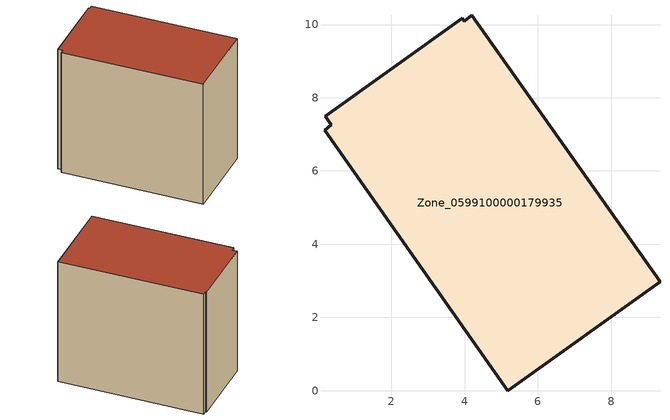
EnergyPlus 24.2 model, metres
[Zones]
Zone_0599100000179935
 floor ground (C_G): 4.2,10.25 9.34,2.97 5.18,0 0.17,7.11 0.36,7.26 0.2,7.5 3.94,10.17 3.99,10.09 z0
 wall outside (C_F): 3.94,10.17 0.2,7.5 0.36,7.26 0.17,7.11 5.18,0 9.34,2.97 4.2,10.25 3.99,10.09 3.94,10.17 z0:8.1
 roof outside (C_R): 9.34,2.97 4.2,10.25 3.99,10.09 3.94,10.17 0.2,7.5 0.36,7.26 0.17,7.11 5.18,0 z8.1
[BUILDING]
Pand.0599100000179935: North Axis=0; Terrain=City; Loads Convergence Tolerance Value=0.04; Temperature Convergence Tolerance Value=0.4; Solar Distribution=FullExterior; Maximum Number of Warmup Days=25; Minimum Number of Warmup Days=1
[Site:Location]
Rotterdam.The.Hague.AP_ZH_NLD Design_Conditions: Latitude=51.96; Longitude=4.45; Time Zone=1; Elevation=-4.5
[SITE:GROUNDTEMPERATURE:BUILDINGSURFACE]
18, 18, 18, 18, 18, 18, 18, 18, 18, 18, 18, 18
[MATERIAL] Thermal Absorptance=0.9; Solar Absorptance=0.7; Visible Absorptance=0.7
Name | Roughness | Thickness | Conductivity | Density | Specific Heat
G.TI.1975-1991 | MediumSmooth | 0.15 | 0.288461 | 540 | 1210
F.TI.1975-1991 | Rough | 0.3 | 0.230769 | 1920 | 840
R.TI.1975-1991 | MediumRough | 0.2 | 0.153846 | 1500 | 1000
[CONSTRUCTION]
C_G: G.TI.1975-1991
C_F: F.TI.1975-1991
C_R: R.TI.1975-1991
[ZONE]
Zone_0599100000179935: Type=1; Multiplier=1; Ceiling Height=Autocalculate; Volume=Autocalculate; Floor Area=autocalculate; Part of Total Floor Area=Yes
[ZONEINFILTRATION:DESIGNFLOWRATE]
Infil_Zone_0599100000179935: Zone or ZoneList or Space or SpaceList=Zone_0599100000179935; Schedule=AlwaysOn; Design Flow Rate Calculation Method=Flow/Area; Flow Rate per Floor Area=0.003; Constant Term Coefficient=1; Temperature Term Coefficient=0; Velocity Term Coefficient=0; Velocity Squared Term Coefficient=0
[HVACTEMPLATE:ZONE:IDEALLOADSAIRSYSTEM]
Zone_0599100000179935: Maximum Heating Supply Air Temperature=50; Minimum Cooling Supply Air Temperature=13; Maximum Heating Supply Air Humidity Ratio=0.0156; Minimum Cooling Supply Air Humidity Ratio=0.0077; Heating Limit=NoLimit; Cooling Limit=NoLimit; Dehumidification Control Type=ConstantSensibleHeatRatio; Cooling Sensible Heat Ratio=0.7; Dehumidification Setpoint=60; Humidification Control Type=None; Humidification Setpoint=30; Outdoor Air Method=None; Outdoor Air Flow Rate per Person=0.00944; Outdoor Air Flow Rate per Zone Floor Area=0; Outdoor Air Flow Rate per Zone=0; Demand Controlled Ventilation Type=None; Outdoor Air Economizer Type=NoEconomizer; Heat Recovery Type=None; Sensible Heat Recovery Effectiveness=0.7; Latent Heat Recovery Effectiveness=0.65
[ZONECONTROL:THERMOSTAT]
ThermostatControl_Zone_0599100000179935: Zone or ZoneList=Zone_0599100000179935; Control Type Schedule=DualSetpointControlType; Control 1=Thermostat_Zone_0599100000179935; Temperature Difference Between Cutout And Setpoint=0
[THERMOSTATSETPOINT:DUALSETPOINT]
Thermostat_Zone_0599100000179935: Heating Setpoint Temperature Schedule=HeatingSetpoint_Zone_0599100000179935; Cooling Setpoint Temperature Schedule=CoolingSetpoint_Zone_0599100000179935
[SCHEDULE:COMPACT]
HeatingSetpoint_Zone_0599100000179935: Through: 12/31, For: AllDays, Until: 24:00, 21
CoolingSetpoint_Zone_0599100000179935: Through: 12/31, For: AllDays, Until: 24:00, 24
DualSetpointControlType: Through: 12/31, For: AllDays, Until: 24:00, 4
AlwaysOn: Through: 12/31, For: AllDays, Until: 24:00, 1
